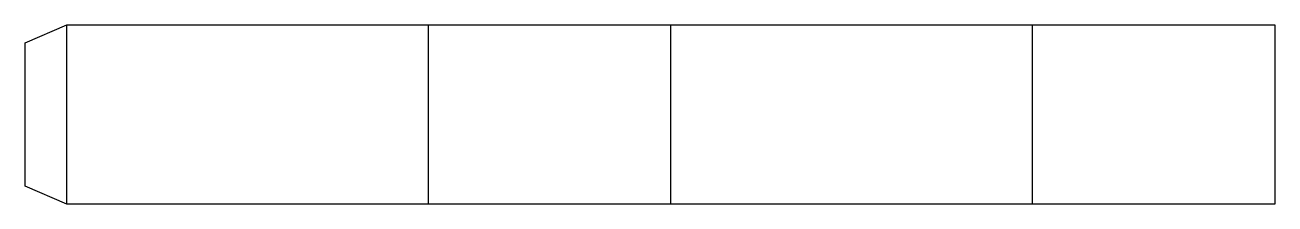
# Model space of a CAD drawing. Header units: millimetres. Extents: x 0 to 1047, y 0 to 150.
import ezdxf

# ---------------------------------------------------------------- set-up
doc = ezdxf.new("R2010")
doc.units = ezdxf.units.MM
doc.layers.add('CREASE', color=1, linetype='CONTINUOUS')
doc.layers.add('CUT', color=7, linetype='CONTINUOUS')

msp = doc.modelspace()

# ---------------------------------------------------------------- linework, layer by layer
at = {"layer": 'CREASE'}
for p, q in [((35, 0), (35, 150)), ((338, 0), (338, 150)), ((541, 0), (541, 150)), ((844, 0), (844, 150))]:
    msp.add_line(p, q, dxfattribs=at)
at = {"layer": 'CUT'}
for p, q in [((0, 135), (35, 150)), ((35, 150), (1047, 150)), ((1047, 150), (1047, 0)), ((0, 15), (0, 135)), ((35, 0), (0, 15)), ((1047, 0), (35, 0))]:
    msp.add_line(p, q, dxfattribs=at)

doc.saveas('drawing.dxf')
